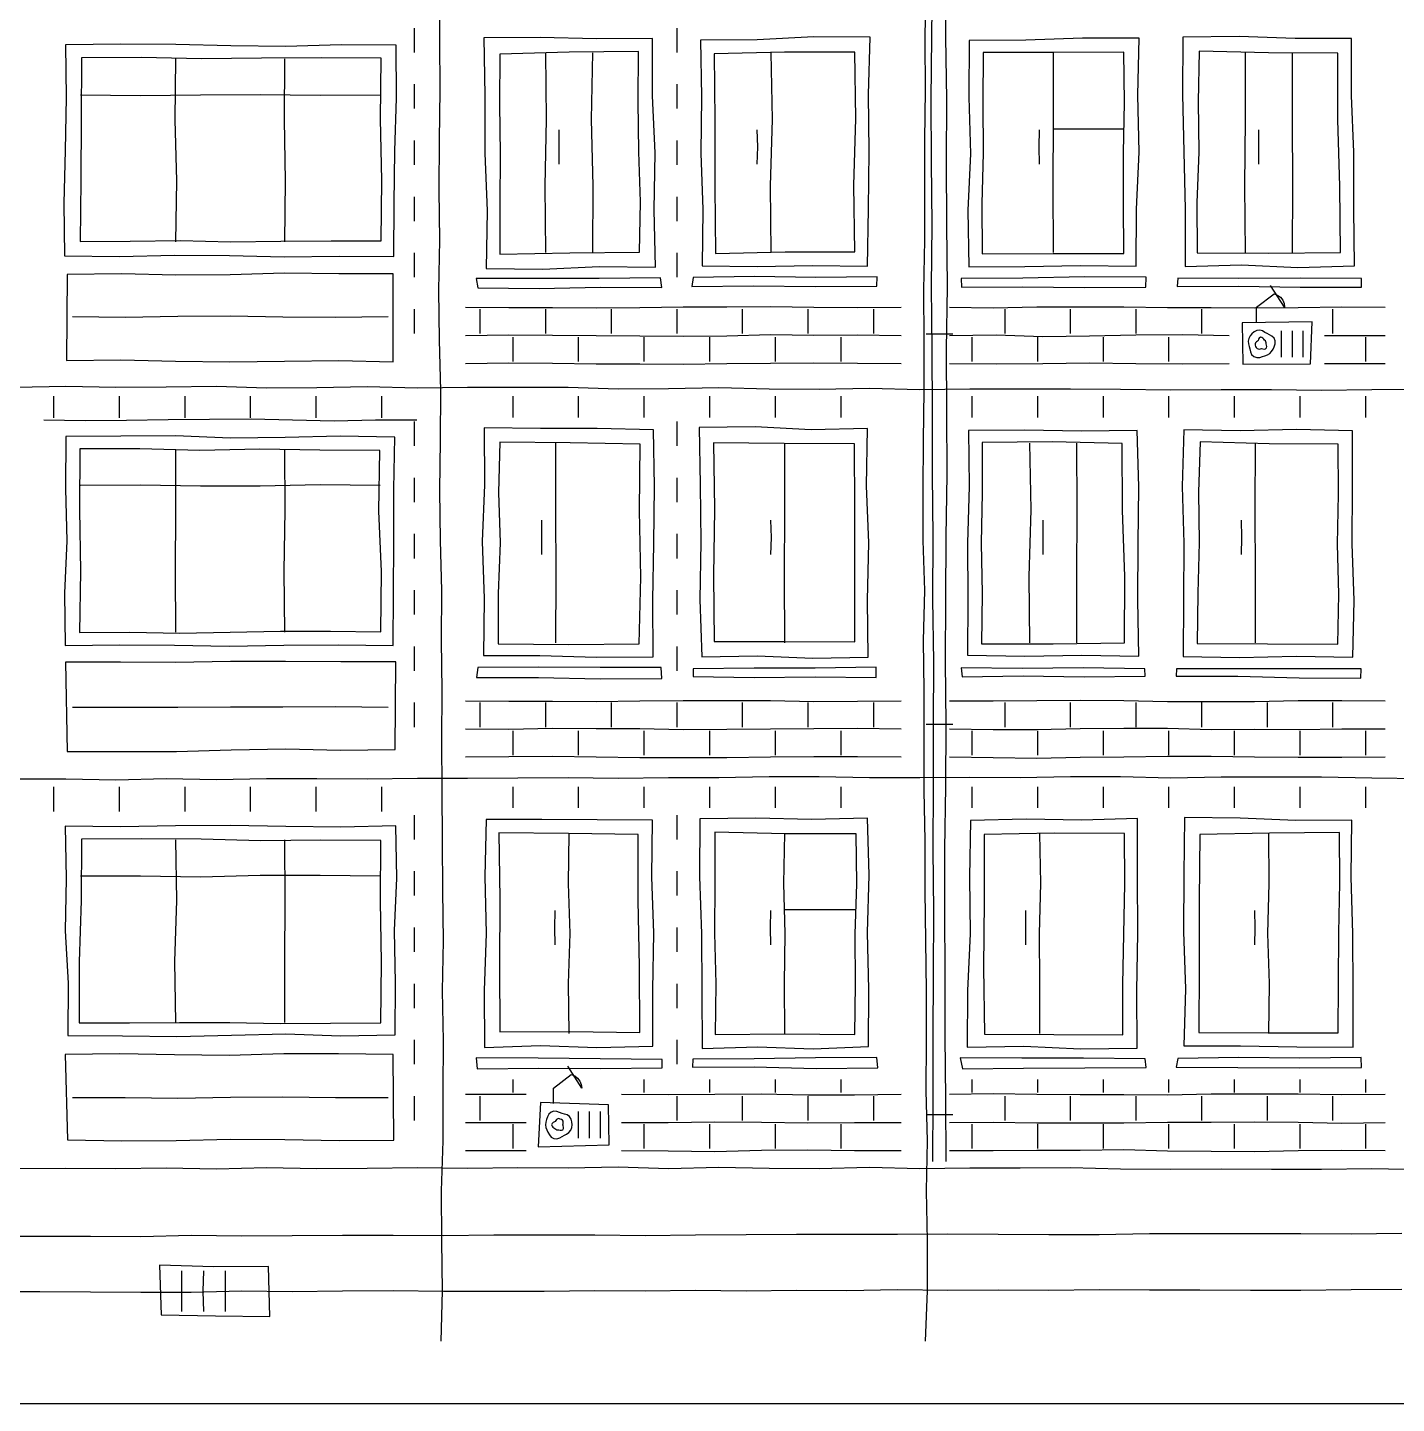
# Model space of a CAD drawing. Header units: millimetres. Extents: x 0 to 320, y 0 to 165.
# Drawn here: x 149.5 to 237.2, y 0 to 88.1 of the extents above; entities that cross this region are included whole.
import ezdxf

# ---------------------------------------------------------------- set-up
doc = ezdxf.new("R2010")
doc.units = ezdxf.units.MM
for name, color, linetype, true_color in [('01_KARKAS', 1, 'Continuous', 0xd62728), ('02_PROYOMY', 5, 'Continuous', 0x1f5fd6), ('03_BALKONY', 3, 'Continuous', 0x2ca02c), ('04_KLADKA', 32, 'Continuous', 0x8c5a2b), ('05_KONDICIONERY', 6, 'Continuous', 0xc512c5), ('06_VODOSTOK', 4, 'Continuous', 0x0f9aa0), ('07_TSEKOL', 30, 'Continuous', 0xe68a00)]:
    doc.layers.add(name, color=color, linetype=linetype, true_color=true_color)

msp = doc.modelspace()

# ---------------------------------------------------------------- linework, layer by layer
at = {"layer": '01_KARKAS'}
for points in [[(176, 4), (176.095, 7.204), (176.044, 10.408), (176.028, 13.612), (176.122, 16.816), (176.119, 20.02), (176.15, 23.224), (176.074, 26.429), (176.15, 29.633), (176.11, 32.837), (176.089, 36.041), (176.073, 39.245), (176.048, 42.449), (176.053, 45.653), (176.011, 48.857), (176.048, 52.061), (175.966, 55.265), (175.917, 58.469), (175.954, 61.673), (175.976, 64.878), (175.882, 68.082), (175.856, 71.286), (175.916, 74.49), (175.866, 77.694), (175.887, 80.898), (175.93, 84.102), (175.918, 87.306), (175.909, 90.51)], [(207, 4), (207.145, 7.204), (207.129, 10.408), (207.07, 13.612), (207.137, 16.816), (207.049, 20.02), (207.074, 23.224), (207.075, 26.429), (207.026, 29.633), (206.989, 32.837), (206.984, 36.041), (206.915, 39.245), (206.927, 42.449), (206.932, 45.653), (206.891, 48.857), (206.957, 52.061), (206.856, 55.265), (206.859, 58.469), (206.876, 61.673), (206.922, 64.878), (206.928, 68.082), (206.898, 71.286), (206.965, 74.49), (206.958, 77.694), (206.969, 80.898), (207, 84.102), (206.98, 87.306), (207.036, 90.51)], [(148.742, 65.088), (151.959, 65.153), (155.175, 65.09), (158.392, 65.112), (161.608, 65.146), (164.825, 65.047), (168.041, 65.067), (171.258, 65.122), (174.474, 65.049), (177.691, 65.086), (180.907, 65.078), (184.124, 65.092), (187.34, 64.983), (190.557, 65.003), (193.773, 65.051), (196.99, 64.98), (200.206, 64.953), (203.423, 65.009), (206.639, 64.936), (209.856, 64.978), (213.072, 64.984), (216.289, 64.972), (219.505, 64.957), (222.722, 64.902), (225.938, 64.928), (229.155, 64.924), (232.371, 64.883), (235.588, 64.935), (238.804, 64.945)], [(148.742, 39.995), (151.959, 40.009), (155.175, 39.937), (158.392, 40.018), (161.608, 39.955), (164.825, 40.03), (168.041, 40.016), (171.258, 39.998), (174.474, 40.044), (177.691, 40.034), (180.907, 40.061), (184.124, 40.085), (187.34, 40.036), (190.557, 40.081), (193.773, 40.081), (196.99, 40.141), (200.206, 40.148), (203.423, 40.076), (206.639, 40.088), (209.856, 40.099), (213.072, 40.083), (216.289, 40.153), (219.505, 40.141), (222.722, 40.061), (225.938, 40.131), (229.155, 40.127), (232.371, 40.124), (235.588, 40.067), (238.804, 40.015)], [(148.742, 15.044), (151.959, 15.066), (155.175, 15.048), (158.392, 15.082), (161.608, 15.034), (164.825, 15.115), (168.041, 15.053), (171.258, 15.072), (174.474, 15.103), (177.691, 15.078), (180.907, 15.11), (184.124, 15.083), (187.34, 15.145), (190.557, 15.048), (193.773, 15.135), (196.99, 15.06), (200.206, 15.053), (203.423, 15.137), (206.639, 15.053), (209.856, 15.092), (213.072, 15.099), (216.289, 15.108), (219.505, 15.034), (222.722, 15.015), (225.938, 15.019), (229.155, 15.003), (232.371, 15.005), (235.588, 15.041), (238.804, 14.992)], [(147.2, 0), (150.4, 0), (153.6, 0), (156.8, 0), (160, 0), (163.2, 0), (166.4, 0), (169.6, 0), (172.8, 0), (176, 0), (179.2, 0), (182.4, 0), (185.6, 0), (188.8, 0), (192, 0), (195.2, 0), (198.4, 0), (201.6, 0), (204.8, 0), (208, 0), (211.2, 0), (214.4, 0), (217.6, 0), (220.8, 0), (224, 0), (227.2, 0), (230.4, 0), (233.6, 0), (236.8, 0), (240, 0)]]:
    msp.add_lwpolyline(points, dxfattribs=at)
at = {"layer": '02_PROYOMY'}
for points in [[(189.538, 87.406), (185.934, 87.39), (182.331, 87.465), (178.728, 87.463)], [(178.728, 87.463), (178.805, 83.767), (178.791, 80.07), (178.935, 76.374), (178.889, 72.677)], [(189.717, 72.773), (189.637, 76.431), (189.697, 80.09), (189.525, 83.747), (189.538, 87.406)], [(203.473, 87.499), (199.85, 87.513), (196.232, 87.327), (192.61, 87.295)], [(192.61, 87.295), (192.672, 83.683), (192.62, 80.071), (192.745, 76.459), (192.704, 72.846)], [(203.295, 72.837), (203.37, 76.502), (203.409, 80.168), (203.365, 83.834), (203.473, 87.499)], [(209.811, 87.276), (209.785, 83.655), (209.889, 80.034), (209.729, 76.413), (209.794, 72.792)], [(220.687, 87.442), (217.061, 87.438), (213.437, 87.298), (209.811, 87.276)], [(220.498, 72.834), (220.51, 76.486), (220.686, 80.137), (220.613, 83.79), (220.687, 87.442)], [(223.487, 87.487), (223.474, 83.815), (223.553, 80.144), (223.633, 76.474), (223.636, 72.802)], [(234.281, 87.413), (230.683, 87.409), (227.085, 87.537), (223.487, 87.487)], [(234.47, 72.849), (234.444, 76.49), (234.437, 80.132), (234.278, 83.771), (234.281, 87.413)], [(179.75, 86.402), (179.729, 83.202), (179.787, 80.002), (179.75, 76.802), (179.76, 73.602)], [(188.632, 86.587), (184.19, 86.533), (179.75, 86.402)], [(182.7, 73.7), (182.651, 77.967), (182.747, 82.233), (182.7, 86.5)], [(185.7, 73.7), (185.741, 77.967), (185.632, 82.233), (185.7, 86.5)], [(188.7, 73.735), (188.757, 76.948), (188.648, 80.161), (188.614, 83.374), (188.632, 86.587)], [(202.486, 86.537), (197.979, 86.536), (193.474, 86.432)], [(193.474, 86.432), (193.512, 82.168), (193.519, 77.904), (193.569, 73.64)], [(197.136, 73.7), (197.079, 77.967), (197.206, 82.233), (197.136, 86.5)], [(202.487, 73.754), (202.418, 78.015), (202.552, 82.276), (202.486, 86.537)], [(210.696, 86.52), (210.678, 83.293), (210.694, 80.066), (210.624, 76.839), (210.632, 73.612)], [(219.709, 86.546), (215.203, 86.524), (210.696, 86.52)], [(215.2, 73.7), (215.176, 77.967), (215.215, 82.233), (215.2, 86.5)], [(219.718, 73.639), (219.696, 76.865), (219.682, 80.092), (219.761, 83.319), (219.709, 86.546)], [(224.534, 86.592), (224.476, 83.364), (224.502, 80.136), (224.386, 76.909), (224.403, 73.68)], [(233.406, 86.464), (228.969, 86.502), (224.534, 86.592)], [(227.5, 73.7), (227.454, 77.967), (227.507, 82.233), (227.5, 86.5)], [(230.5, 73.7), (230.53, 77.967), (230.501, 82.233), (230.5, 86.5)], [(233.576, 73.699), (233.539, 77.954), (233.414, 82.209), (233.406, 86.464)], [(183.55, 79.37), (183.562, 80.465), (183.55, 81.56)], [(196.236, 79.37), (196.274, 80.465), (196.236, 81.56)], [(214.3, 79.37), (214.292, 80.465), (214.3, 81.56)], [(215.2, 81.636), (219.7, 81.636)], [(228.35, 79.37), (228.355, 80.465), (228.35, 81.56)], [(179.76, 73.602), (184.23, 73.688), (188.7, 73.735)], [(193.569, 73.64), (198.028, 73.746), (202.487, 73.754)], [(210.632, 73.612), (215.175, 73.646), (219.718, 73.639)], [(224.403, 73.68), (228.989, 73.654), (233.576, 73.699)], [(178.889, 72.677), (182.499, 72.632), (186.107, 72.803), (189.717, 72.773)], [(192.704, 72.846), (196.234, 72.811), (199.765, 72.876), (203.295, 72.837)], [(209.794, 72.792), (213.362, 72.802), (216.93, 72.879), (220.498, 72.834)], [(223.636, 72.802), (227.246, 72.912), (230.859, 72.754), (234.47, 72.849)], [(190.051, 72.08), (186.115, 72.051), (182.179, 72.046), (178.243, 72.037)], [(178.243, 72.037), (178.351, 71.444)], [(178.351, 71.444), (182.277, 71.402), (186.203, 71.492), (190.129, 71.47)], [(190.129, 71.47), (190.051, 72.08)], [(192.133, 72.104), (192.053, 71.538)], [(192.053, 71.538), (196.002, 71.566), (199.95, 71.529), (203.899, 71.549)], [(203.91, 72.158), (199.984, 72.097), (196.058, 72.174), (192.133, 72.104)], [(203.899, 71.549), (203.91, 72.158)], [(221.137, 72.134), (217.189, 72.15), (213.243, 72.058), (209.295, 72.046)], [(209.295, 72.046), (209.314, 71.48)], [(209.314, 71.48), (213.247, 71.504), (217.179, 71.464), (221.112, 71.488)], [(221.112, 71.488), (221.137, 72.134)], [(223.158, 72.067), (223.133, 71.537)], [(223.133, 71.537), (227.064, 71.544), (230.995, 71.478), (234.926, 71.489)], [(234.93, 72.052), (231.006, 72.068), (227.082, 72.039), (223.158, 72.067)], [(234.926, 71.489), (234.93, 72.052)], [(178.749, 62.487), (178.776, 58.839), (178.628, 55.191), (178.756, 51.543), (178.701, 47.895)], [(189.604, 62.347), (185.986, 62.431), (182.367, 62.429), (178.749, 62.487)], [(189.566, 47.817), (189.541, 51.449), (189.606, 55.082), (189.661, 58.714), (189.604, 62.347)], [(203.286, 62.427), (199.696, 62.35), (196.108, 62.534), (192.518, 62.495)], [(192.518, 62.495), (192.577, 58.826), (192.618, 55.157), (192.57, 51.486), (192.685, 47.818)], [(203.339, 47.788), (203.301, 51.448), (203.379, 55.108), (203.227, 58.767), (203.286, 62.427)], [(209.773, 62.312), (209.804, 58.712), (209.707, 55.114), (209.719, 51.515), (209.707, 47.916)], [(220.567, 62.306), (216.969, 62.274), (213.371, 62.331), (209.773, 62.312)], [(220.667, 47.851), (220.613, 51.464), (220.63, 55.079), (220.663, 58.693), (220.567, 62.306)], [(223.554, 62.35), (223.451, 58.722), (223.549, 55.094), (223.532, 51.465), (223.505, 47.837)], [(234.356, 62.291), (230.755, 62.372), (227.154, 62.296), (223.554, 62.35)], [(234.366, 47.802), (234.45, 51.424), (234.333, 55.047), (234.343, 58.669), (234.356, 62.291)], [(179.755, 61.57), (179.676, 58.341), (179.767, 55.11), (179.654, 51.88), (179.642, 48.65)], [(188.744, 61.441), (184.25, 61.516), (179.755, 61.57)], [(183.336, 48.7), (183.358, 52.967), (183.337, 57.233), (183.336, 61.5)], [(188.687, 48.655), (188.773, 52.917), (188.698, 57.179), (188.744, 61.441)], [(193.446, 61.509), (193.492, 57.268), (193.432, 53.027), (193.476, 48.786)], [(202.454, 61.445), (197.95, 61.475), (193.446, 61.509)], [(198, 48.7), (197.978, 52.967), (198.002, 57.233), (198, 61.5)], [(202.487, 48.773), (202.483, 52.997), (202.491, 57.221), (202.454, 61.445)], [(210.644, 61.547), (210.643, 58.32), (210.578, 55.093), (210.647, 51.865), (210.603, 48.638)], [(219.609, 61.465), (215.127, 61.574), (210.644, 61.547)], [(213.7, 48.7), (213.649, 52.967), (213.768, 57.233), (213.7, 61.5)], [(216.7, 48.7), (216.705, 52.967), (216.721, 57.233), (216.7, 61.5)], [(219.751, 48.714), (219.768, 52.965), (219.62, 57.214), (219.609, 61.465)], [(224.599, 61.592), (224.492, 58.362), (224.53, 55.13), (224.444, 51.9), (224.409, 48.669)], [(233.428, 61.443), (229.012, 61.455), (224.599, 61.592)], [(228.136, 48.7), (228.147, 52.967), (228.117, 57.233), (228.136, 61.5)], [(233.418, 48.62), (233.48, 51.826), (233.387, 55.031), (233.455, 58.237), (233.428, 61.443)], [(182.436, 54.37), (182.443, 55.465), (182.436, 56.56)], [(197.1, 54.37), (197.139, 55.465), (197.1, 56.56)], [(214.55, 54.37), (214.546, 55.465), (214.55, 56.56)], [(227.236, 54.37), (227.269, 55.465), (227.236, 56.56)], [(179.642, 48.65), (184.165, 48.611), (188.687, 48.655)], [(193.476, 48.786), (197.981, 48.792), (202.487, 48.773)], [(210.603, 48.638), (215.177, 48.655), (219.751, 48.714)], [(224.409, 48.669), (228.914, 48.651), (233.418, 48.62)], [(178.701, 47.895), (182.323, 47.906), (185.944, 47.788), (189.566, 47.817)], [(192.685, 47.818), (196.236, 47.874), (199.787, 47.73), (203.339, 47.788)], [(209.707, 47.916), (213.36, 47.849), (217.014, 47.926), (220.667, 47.851)], [(223.505, 47.837), (227.125, 47.763), (230.746, 47.861), (234.366, 47.802)], [(178.348, 47.135), (178.269, 46.491)], [(190.085, 47.131), (186.173, 47.121), (182.26, 47.143), (178.348, 47.135)], [(190.125, 46.431), (190.085, 47.131)], [(192.13, 47.043), (192.129, 46.563)], [(203.857, 47.144), (199.948, 47.092), (196.039, 47.085), (192.13, 47.043)], [(203.855, 46.495), (203.857, 47.144)], [(221.045, 47.049), (217.127, 47.118), (213.209, 47.073), (209.292, 47.115)], [(209.292, 47.115), (209.348, 46.532)], [(221.073, 46.569), (221.045, 47.049)], [(223.084, 47.056), (223.057, 46.569)], [(234.897, 47.054), (230.96, 47.048), (227.022, 47.056), (223.084, 47.056)], [(234.875, 46.442), (234.897, 47.054)], [(178.269, 46.491), (182.221, 46.489), (186.173, 46.415), (190.125, 46.431)], [(192.129, 46.563), (196.037, 46.5), (199.946, 46.527), (203.855, 46.495)], [(209.348, 46.532), (213.256, 46.596), (217.165, 46.536), (221.073, 46.569)], [(223.057, 46.569), (226.997, 46.575), (230.935, 46.467), (234.875, 46.442)], [(178.887, 37.398), (178.796, 33.749), (178.883, 30.099), (178.759, 26.45), (178.774, 22.8)], [(189.535, 37.347), (185.986, 37.375), (182.436, 37.396), (178.887, 37.398)], [(189.553, 22.878), (189.554, 26.495), (189.605, 30.113), (189.489, 33.73), (189.535, 37.347)], [(192.563, 37.434), (192.546, 33.757), (192.662, 30.081), (192.695, 26.404), (192.702, 22.727)], [(203.289, 37.477), (199.714, 37.389), (196.139, 37.481), (192.563, 37.434)], [(203.361, 22.862), (203.391, 26.516), (203.3, 30.169), (203.397, 33.824), (203.289, 37.477)], [(209.897, 37.327), (209.823, 33.699), (209.871, 30.069), (209.696, 26.442), (209.682, 22.813)], [(220.586, 37.465), (217.024, 37.351), (213.459, 37.423), (209.897, 37.327)], [(220.565, 22.758), (220.539, 26.435), (220.601, 30.112), (220.594, 33.788), (220.586, 37.465)], [(223.584, 37.516), (223.544, 33.862), (223.526, 30.207), (223.655, 26.552), (223.552, 22.898)], [(234.307, 37.357), (230.731, 37.333), (227.159, 37.492), (223.584, 37.516)], [(234.401, 22.813), (234.384, 26.449), (234.378, 30.085), (234.268, 33.721), (234.307, 37.357)], [(188.612, 36.427), (184.151, 36.493), (179.689, 36.541)], [(179.689, 36.541), (179.746, 32.294), (179.73, 28.046), (179.748, 23.798)], [(184.2, 23.7), (184.142, 26.9), (184.267, 30.1), (184.149, 33.3), (184.2, 36.5)], [(188.714, 23.747), (188.691, 27.974), (188.602, 32.2), (188.612, 36.427)], [(193.525, 36.593), (193.53, 33.353), (193.491, 30.112), (193.592, 26.872), (193.536, 23.632)], [(202.575, 36.48), (198.049, 36.481), (193.525, 36.593)], [(198, 23.7), (197.983, 26.9), (198.025, 30.1), (197.943, 33.3), (198, 36.5)], [(202.478, 23.639), (202.529, 26.849), (202.507, 30.06), (202.611, 33.269), (202.575, 36.48)], [(210.756, 36.426), (210.775, 32.169), (210.727, 27.912), (210.798, 23.656)], [(219.747, 36.496), (215.251, 36.524), (210.756, 36.426)], [(214.336, 23.7), (214.321, 26.9), (214.306, 30.1), (214.401, 33.3), (214.336, 36.5)], [(219.655, 23.614), (219.644, 26.835), (219.71, 30.055), (219.768, 33.275), (219.747, 36.496)], [(224.57, 36.432), (224.539, 32.205), (224.541, 27.977), (224.5, 23.75)], [(233.507, 36.554), (229.038, 36.521), (224.57, 36.432)], [(229, 23.7), (229.04, 26.9), (228.93, 30.1), (229.004, 33.3), (229, 36.5)], [(233.428, 23.726), (233.449, 26.933), (233.478, 30.14), (233.541, 33.347), (233.507, 36.554)], [(183.3, 29.37), (183.269, 30.465), (183.3, 31.56)], [(197.1, 29.37), (197.095, 30.465), (197.1, 31.56)], [(198, 31.636), (202.5, 31.636)], [(213.436, 29.37), (213.435, 30.465), (213.436, 31.56)], [(228.1, 29.37), (228.11, 30.465), (228.1, 31.56)], [(179.748, 23.798), (184.232, 23.819), (188.714, 23.747)], [(178.774, 22.8), (182.366, 22.926), (185.96, 22.786), (189.553, 22.878)], [(193.536, 23.632), (198.007, 23.68), (202.478, 23.639)], [(210.798, 23.656), (215.226, 23.625), (219.655, 23.614)], [(224.5, 23.75), (228.964, 23.743), (233.428, 23.726)], [(190.15, 22.032), (186.18, 22.071), (182.211, 22.115), (178.242, 22.137)], [(178.242, 22.137), (178.3, 21.437)], [(190.155, 21.496), (190.15, 22.032)], [(192.117, 22.051), (192.088, 21.527)], [(203.894, 22.148), (199.968, 22.124), (196.043, 22.075), (192.117, 22.051)], [(192.702, 22.727), (196.254, 22.832), (199.809, 22.717), (203.361, 22.862)], [(203.968, 21.484), (203.894, 22.148)], [(221.069, 22.078), (217.124, 22.11), (213.178, 22.104), (209.232, 22.145)], [(209.232, 22.145), (209.369, 21.434)], [(209.682, 22.813), (213.31, 22.883), (216.937, 22.705), (220.565, 22.758)], [(221.133, 21.522), (221.069, 22.078)], [(223.165, 22.096), (223.06, 21.536)], [(234.898, 22.154), (230.987, 22.108), (227.076, 22.152), (223.165, 22.096)], [(223.552, 22.898), (227.169, 22.899), (230.785, 22.842), (234.401, 22.813)], [(234.925, 21.509), (234.898, 22.154)], [(178.3, 21.437), (182.252, 21.474), (186.204, 21.456), (190.155, 21.496)], [(192.088, 21.527), (196.048, 21.559), (200.008, 21.458), (203.968, 21.484)], [(209.369, 21.434), (213.29, 21.475), (217.212, 21.489), (221.133, 21.522)], [(223.06, 21.536), (227.015, 21.521), (230.97, 21.492), (234.925, 21.509)]]:
    msp.add_lwpolyline(points, dxfattribs=at)
at = {"layer": '03_BALKONY'}
for points in [[(151.954, 87.003), (151.993, 83.624), (151.916, 80.246), (151.846, 76.867), (151.892, 73.488)], [(173.117, 86.982), (169.59, 87.004), (166.063, 86.909), (162.536, 86.94), (159.009, 87.022), (155.482, 87.053), (151.954, 87.003)], [(172.979, 73.451), (172.996, 76.834), (173.027, 80.217), (173.146, 83.599), (173.117, 86.982)], [(152.975, 86.167), (152.946, 82.25), (152.926, 78.334), (152.879, 74.417)], [(172.16, 86.141), (168.323, 86.182), (164.486, 86.15), (160.649, 86.105), (156.812, 86.202), (152.975, 86.167)], [(159, 74.4), (159.078, 78.3), (158.976, 82.2), (159, 86.1)], [(166, 74.4), (166.027, 78.3), (165.968, 82.2), (166, 86.1)], [(172.161, 74.45), (172.205, 78.347), (172.112, 82.244), (172.16, 86.141)], [(152.9, 83.8), (156.74, 83.767), (160.58, 83.813), (164.42, 83.825), (168.26, 83.776), (172.1, 83.8)], [(152.879, 74.417), (156.092, 74.436), (159.306, 74.48), (162.52, 74.383), (165.734, 74.426), (168.947, 74.455), (172.161, 74.45)], [(151.892, 73.488), (155.407, 73.453), (158.921, 73.539), (162.436, 73.507), (165.95, 73.42), (169.465, 73.465), (172.979, 73.451)], [(152.042, 72.307), (152.009, 66.801)], [(172.932, 72.344), (169.45, 72.345), (165.968, 72.39), (162.487, 72.284), (159.005, 72.248), (155.523, 72.342), (152.042, 72.307)], [(172.933, 66.712), (172.932, 72.344)], [(152.4, 69.6), (155.767, 69.566), (159.133, 69.64), (162.5, 69.643), (165.867, 69.587), (169.233, 69.563), (172.6, 69.6)], [(152.009, 66.801), (155.496, 66.832), (158.984, 66.758), (162.471, 66.698), (165.958, 66.754), (169.446, 66.794), (172.933, 66.712)], [(151.971, 61.916), (151.936, 58.574), (152.026, 55.232), (151.881, 51.891), (151.916, 48.549)], [(173.037, 61.881), (169.526, 61.945), (166.015, 61.853), (162.504, 61.817), (158.993, 61.969), (155.482, 61.94), (151.971, 61.916)], [(172.915, 48.536), (172.954, 51.872), (172.969, 55.208), (172.967, 58.545), (173.037, 61.881)], [(152.868, 61.137), (152.836, 57.218), (152.917, 53.298), (152.847, 49.379)], [(172.065, 61.021), (168.226, 61.056), (164.386, 61.104), (160.546, 61.028), (156.708, 61.141), (152.868, 61.137)], [(159, 49.4), (158.98, 53.3), (159.003, 57.2), (159, 61.1)], [(166, 49.4), (165.954, 53.3), (166.019, 57.2), (166, 61.1)], [(172.132, 49.409), (172.169, 53.28), (172.016, 57.15), (172.065, 61.021)], [(152.9, 58.8), (156.74, 58.825), (160.58, 58.757), (164.42, 58.758), (168.26, 58.859), (172.1, 58.8)], [(152.847, 49.379), (156.061, 49.396), (159.276, 49.333), (162.49, 49.383), (165.704, 49.447), (168.918, 49.447), (172.132, 49.409)], [(151.916, 48.549), (155.416, 48.585), (158.916, 48.569), (162.415, 48.498), (165.915, 48.569), (169.415, 48.585), (172.915, 48.536)], [(173.091, 47.488), (169.565, 47.493), (166.04, 47.514), (162.514, 47.521), (158.989, 47.445), (155.463, 47.463), (151.938, 47.483)], [(151.938, 47.483), (152.046, 41.752)], [(173.061, 41.886), (173.091, 47.488)], [(152.4, 44.6), (155.767, 44.594), (159.133, 44.582), (162.5, 44.604), (165.867, 44.621), (169.233, 44.639), (172.6, 44.6)], [(152.046, 41.752), (155.549, 41.753), (159.051, 41.76), (162.553, 41.852), (166.056, 41.913), (169.559, 41.831), (173.061, 41.886)], [(173.101, 36.983), (169.573, 36.916), (166.046, 36.954), (162.518, 37.017), (158.99, 36.986), (155.463, 36.917), (151.935, 36.963)], [(151.935, 36.963), (151.993, 33.616), (151.929, 30.268), (152.124, 26.923), (152.094, 23.575)], [(152.963, 36.131), (152.945, 32.21), (152.811, 28.29), (152.813, 24.368)], [(172.131, 36.056), (168.297, 36.084), (164.463, 36.034), (160.63, 36.127), (156.797, 36.151), (152.963, 36.131)], [(173.044, 23.597), (173.075, 26.943), (173.006, 30.29), (173.171, 33.636), (173.101, 36.983)], [(159, 24.4), (158.955, 28.3), (159.075, 32.2), (159, 36.1)], [(166, 24.4), (165.986, 28.3), (166.004, 32.2), (166, 36.1)], [(172.137, 24.375), (172.177, 28.269), (172.119, 32.163), (172.131, 36.056)], [(152.9, 33.8), (156.74, 33.783), (160.58, 33.732), (164.42, 33.837), (168.26, 33.832), (172.1, 33.8)], [(152.813, 24.368), (156.034, 24.378), (159.254, 24.401), (162.475, 24.4), (165.696, 24.325), (168.916, 24.356), (172.137, 24.375)], [(152.094, 23.575), (155.586, 23.546), (159.077, 23.496), (162.569, 23.59), (166.061, 23.663), (169.553, 23.551), (173.044, 23.597)], [(172.93, 22.346), (169.428, 22.401), (165.925, 22.392), (162.423, 22.276), (158.921, 22.327), (155.419, 22.399), (151.916, 22.347)], [(151.916, 22.347), (152.075, 16.885)], [(172.963, 16.87), (172.93, 22.346)], [(152.4, 19.6), (155.767, 19.592), (159.133, 19.558), (162.5, 19.607), (165.867, 19.634), (169.233, 19.595), (172.6, 19.6)], [(152.075, 16.885), (155.557, 16.827), (159.038, 16.833), (162.519, 16.918), (166, 16.907), (169.481, 16.85), (172.963, 16.87)]]:
    msp.add_lwpolyline(points, dxfattribs=at)
at = {"layer": '04_KLADKA'}
for points in [[(174.3, 86.52), (174.3, 88.08)], [(191.1, 86.52), (191.1, 88.08)], [(174.3, 82.92), (174.3, 84.48)], [(191.1, 82.92), (191.1, 84.48)], [(174.3, 79.32), (174.3, 80.88)], [(191.1, 79.32), (191.1, 80.88)], [(174.3, 75.72), (174.3, 77.28)], [(191.1, 75.72), (191.1, 77.28)], [(174.3, 72.12), (174.3, 73.68)], [(191.1, 72.12), (191.1, 73.68)], [(174.3, 68.52), (174.3, 70.08)], [(177.55, 70.2), (180.34, 70.183), (183.13, 70.174), (185.92, 70.165), (188.71, 70.192), (191.5, 70.222), (194.29, 70.222), (197.08, 70.24), (199.87, 70.197), (202.66, 70.178), (205.45, 70.2)], [(178.5, 68.52), (178.5, 70.08)], [(182.7, 68.52), (182.7, 70.08)], [(186.9, 68.52), (186.9, 70.08)], [(191.1, 68.52), (191.1, 70.08)], [(195.3, 68.52), (195.3, 70.08)], [(199.5, 68.52), (199.5, 70.08)], [(203.7, 68.52), (203.7, 70.08)], [(208.55, 70.2), (211.34, 70.168), (214.13, 70.22), (216.92, 70.227), (219.71, 70.221), (222.5, 70.177), (225.29, 70.178), (228.08, 70.158), (230.87, 70.183), (233.66, 70.227), (236.45, 70.2)], [(212.1, 68.52), (212.1, 70.08)], [(216.3, 68.52), (216.3, 70.08)], [(220.5, 68.52), (220.5, 70.08)], [(224.7, 68.52), (224.7, 70.08)], [(233.1, 68.52), (233.1, 70.08)], [(177.55, 68.4), (180.34, 68.441), (183.13, 68.406), (185.92, 68.398), (188.71, 68.38), (191.5, 68.341), (194.29, 68.378), (197.08, 68.457), (199.87, 68.419), (202.66, 68.429), (205.45, 68.4)], [(180.6, 66.72), (180.6, 68.28)], [(184.8, 66.72), (184.8, 68.28)], [(189, 66.72), (189, 68.28)], [(193.2, 66.72), (193.2, 68.28)], [(197.4, 66.72), (197.4, 68.28)], [(201.6, 66.72), (201.6, 68.28)], [(208.55, 68.4), (211.533, 68.427), (214.517, 68.338), (217.5, 68.364), (220.483, 68.432), (223.467, 68.445), (226.45, 68.4)], [(210, 66.72), (210, 68.28)], [(214.2, 66.72), (214.2, 68.28)], [(218.4, 66.72), (218.4, 68.28)], [(222.6, 66.72), (222.6, 68.28)], [(232.55, 68.4), (236.45, 68.4)], [(235.2, 66.72), (235.2, 68.28)], [(177.55, 66.6), (180.34, 66.642), (183.13, 66.624), (185.92, 66.569), (188.71, 66.569), (191.5, 66.558), (194.29, 66.595), (197.08, 66.618), (199.87, 66.647), (202.66, 66.611), (205.45, 66.6)], [(208.55, 66.6), (211.533, 66.574), (214.517, 66.602), (217.5, 66.637), (220.483, 66.59), (223.467, 66.574), (226.45, 66.6)], [(232.55, 66.6), (236.45, 66.6)], [(151.2, 63.12), (151.2, 64.5)], [(155.4, 63.12), (155.4, 64.5)], [(159.6, 63.12), (159.6, 64.5)], [(163.8, 63.12), (163.8, 64.5)], [(168, 63.12), (168, 64.5)], [(172.2, 63.12), (172.2, 64.5)], [(180.6, 63.15), (180.6, 64.5)], [(184.8, 63.15), (184.8, 64.5)], [(189, 63.15), (189, 64.5)], [(193.2, 63.15), (193.2, 64.5)], [(197.4, 63.15), (197.4, 64.5)], [(201.6, 63.15), (201.6, 64.5)], [(210, 63.15), (210, 64.5)], [(214.2, 63.15), (214.2, 64.5)], [(218.4, 63.15), (218.4, 64.5)], [(222.6, 63.15), (222.6, 64.5)], [(226.8, 63.15), (226.8, 64.5)], [(231, 63.15), (231, 64.5)], [(235.2, 63.15), (235.2, 64.5)], [(150.55, 63), (153.206, 62.942), (155.861, 62.972), (158.517, 63.014), (161.172, 63.025), (163.828, 63.045), (166.483, 62.989), (169.139, 62.936), (171.794, 62.995), (174.45, 63)], [(174.3, 61.32), (174.3, 62.88)], [(191.1, 61.32), (191.1, 62.88)], [(174.3, 57.72), (174.3, 59.28)], [(191.1, 57.72), (191.1, 59.28)], [(174.3, 54.12), (174.3, 55.68)], [(191.1, 54.12), (191.1, 55.68)], [(174.3, 50.52), (174.3, 52.08)], [(191.1, 50.52), (191.1, 52.08)], [(174.3, 46.92), (174.3, 48.48)], [(191.1, 46.92), (191.1, 48.48)], [(177.55, 45), (180.34, 44.985), (183.13, 44.969), (185.92, 44.954), (188.71, 44.987), (191.5, 45.025), (194.29, 45.028), (197.08, 45.025), (199.87, 44.959), (202.66, 44.976), (205.45, 45)], [(208.55, 45), (211.34, 44.993), (214.13, 45.008), (216.92, 45.035), (219.71, 45.018), (222.5, 44.962), (225.29, 44.943), (228.08, 44.953), (230.87, 45.008), (233.66, 45.013), (236.45, 45)], [(174.3, 43.32), (174.3, 44.88)], [(178.5, 43.32), (178.5, 44.88)], [(182.7, 43.32), (182.7, 44.88)], [(186.9, 43.32), (186.9, 44.88)], [(191.1, 43.32), (191.1, 44.88)], [(195.3, 43.32), (195.3, 44.88)], [(199.5, 43.32), (199.5, 44.88)], [(203.7, 43.32), (203.7, 44.88)], [(212.1, 43.32), (212.1, 44.88)], [(216.3, 43.32), (216.3, 44.88)], [(220.5, 43.32), (220.5, 44.88)], [(224.7, 43.32), (224.7, 44.88)], [(228.9, 43.32), (228.9, 44.88)], [(233.1, 43.32), (233.1, 44.88)], [(177.55, 43.2), (180.34, 43.187), (183.13, 43.237), (185.92, 43.233), (188.71, 43.23), (191.5, 43.165), (194.29, 43.176), (197.08, 43.194), (199.87, 43.229), (202.66, 43.247), (205.45, 43.2)], [(208.55, 43.2), (211.34, 43.15), (214.13, 43.158), (216.92, 43.225), (219.71, 43.249), (222.5, 43.244), (225.29, 43.171), (228.08, 43.178), (230.87, 43.171), (233.66, 43.205), (236.45, 43.2)], [(180.6, 41.52), (180.6, 43.08)], [(184.8, 41.52), (184.8, 43.08)], [(189, 41.52), (189, 43.08)], [(193.2, 41.52), (193.2, 43.08)], [(197.4, 41.52), (197.4, 43.08)], [(201.6, 41.52), (201.6, 43.08)], [(210, 41.52), (210, 43.08)], [(214.2, 41.52), (214.2, 43.08)], [(218.4, 41.52), (218.4, 43.08)], [(222.6, 41.52), (222.6, 43.08)], [(226.8, 41.52), (226.8, 43.08)], [(231, 41.52), (231, 43.08)], [(235.2, 41.52), (235.2, 43.08)], [(177.55, 41.4), (180.34, 41.434), (183.13, 41.443), (185.92, 41.405), (188.71, 41.369), (191.5, 41.365), (194.29, 41.371), (197.08, 41.403), (199.87, 41.442), (202.66, 41.436), (205.45, 41.4)], [(208.55, 41.4), (211.34, 41.358), (214.13, 41.331), (216.92, 41.381), (219.71, 41.404), (222.5, 41.444), (225.29, 41.463), (228.08, 41.407), (230.87, 41.385), (233.66, 41.38), (236.45, 41.4)], [(151.2, 37.92), (151.2, 39.48)], [(155.4, 37.92), (155.4, 39.48)], [(159.6, 37.92), (159.6, 39.48)], [(163.8, 37.92), (163.8, 39.48)], [(168, 37.92), (168, 39.48)], [(172.2, 37.92), (172.2, 39.48)], [(180.6, 38.15), (180.6, 39.48)], [(184.8, 38.15), (184.8, 39.48)], [(189, 38.15), (189, 39.48)], [(193.2, 38.15), (193.2, 39.48)], [(197.4, 38.15), (197.4, 39.48)], [(201.6, 38.15), (201.6, 39.48)], [(210, 38.15), (210, 39.48)], [(214.2, 38.15), (214.2, 39.48)], [(218.4, 38.15), (218.4, 39.48)], [(222.6, 38.15), (222.6, 39.48)], [(226.8, 38.15), (226.8, 39.48)], [(231, 38.15), (231, 39.48)], [(235.2, 38.15), (235.2, 39.48)], [(174.3, 36.12), (174.3, 37.68)], [(191.1, 36.12), (191.1, 37.68)], [(174.3, 32.52), (174.3, 34.08)], [(191.1, 32.52), (191.1, 34.08)], [(174.3, 28.92), (174.3, 30.48)], [(191.1, 28.92), (191.1, 30.48)], [(174.3, 25.32), (174.3, 26.88)], [(191.1, 25.32), (191.1, 26.88)], [(174.3, 21.72), (174.3, 23.28)], [(191.1, 21.72), (191.1, 23.28)], [(180.6, 19.92), (180.6, 20.75)], [(189, 19.92), (189, 20.75)], [(193.2, 19.92), (193.2, 20.75)], [(197.4, 19.92), (197.4, 20.75)], [(201.6, 19.92), (201.6, 20.75)], [(210, 19.92), (210, 20.75)], [(214.2, 19.92), (214.2, 20.75)], [(218.4, 19.92), (218.4, 20.75)], [(222.6, 19.92), (222.6, 20.75)], [(226.8, 19.92), (226.8, 20.75)], [(231, 19.92), (231, 20.75)], [(235.2, 19.92), (235.2, 20.75)], [(174.3, 18.12), (174.3, 19.68)], [(177.55, 19.8), (181.45, 19.8)], [(178.5, 18.12), (178.5, 19.68)], [(187.55, 19.8), (190.533, 19.778), (193.517, 19.813), (196.5, 19.833), (199.483, 19.768), (202.467, 19.76), (205.45, 19.8)], [(191.1, 18.12), (191.1, 19.68)], [(195.3, 18.12), (195.3, 19.68)], [(199.5, 18.12), (199.5, 19.68)], [(203.7, 18.12), (203.7, 19.68)], [(208.55, 19.8), (211.34, 19.853), (214.13, 19.799), (216.92, 19.795), (219.71, 19.779), (222.5, 19.767), (225.29, 19.832), (228.08, 19.825), (230.87, 19.82), (233.66, 19.789), (236.45, 19.8)], [(212.1, 18.12), (212.1, 19.68)], [(216.3, 18.12), (216.3, 19.68)], [(220.5, 18.12), (220.5, 19.68)], [(224.7, 18.12), (224.7, 19.68)], [(228.9, 18.12), (228.9, 19.68)], [(233.1, 18.12), (233.1, 19.68)], [(177.55, 18), (181.45, 18)], [(180.6, 16.32), (180.6, 17.88)], [(187.55, 18), (190.533, 17.985), (193.517, 18.03), (196.5, 18.025), (199.483, 17.98), (202.467, 17.989), (205.45, 18)], [(189, 16.32), (189, 17.88)], [(193.2, 16.32), (193.2, 17.88)], [(197.4, 16.32), (197.4, 17.88)], [(201.6, 16.32), (201.6, 17.88)], [(208.55, 18), (211.34, 18.01), (214.13, 17.968), (216.92, 17.972), (219.71, 17.966), (222.5, 18.016), (225.29, 18.02), (228.08, 18.026), (230.87, 18.024), (233.66, 17.952), (236.45, 18)], [(210, 16.32), (210, 17.88)], [(214.2, 16.32), (214.2, 17.88)], [(218.4, 16.32), (218.4, 17.88)], [(222.6, 16.32), (222.6, 17.88)], [(226.8, 16.32), (226.8, 17.88)], [(231, 16.32), (231, 17.88)], [(235.2, 16.32), (235.2, 17.88)], [(177.55, 16.2), (181.45, 16.2)], [(187.55, 16.2), (190.533, 16.174), (193.517, 16.147), (196.5, 16.227), (199.483, 16.252), (202.467, 16.199), (205.45, 16.2)], [(208.55, 16.2), (211.34, 16.193), (214.13, 16.219), (216.92, 16.221), (219.71, 16.255), (222.5, 16.179), (225.29, 16.161), (228.08, 16.145), (230.87, 16.196), (233.66, 16.227), (236.45, 16.2)]]:
    msp.add_lwpolyline(points, dxfattribs=at)
at = {"layer": '05_KONDICIONERY'}
for points in [[(230, 70.2), (229.1, 71.6)], [(228.2, 70.2), (229.333, 71.069)], [(229.333, 71.069), (229.55, 70.979)], [(229.55, 70.979), (229.736, 70.836)], [(229.736, 70.836), (229.879, 70.65)], [(229.879, 70.65), (229.969, 70.433)], [(228.2, 69.2), (228.2, 70.2)], [(229.969, 70.433), (230, 70.2)], [(231.771, 69.258), (227.285, 69.206)], [(227.285, 69.206), (227.328, 66.563)], [(231.66, 66.57), (231.771, 69.258)], [(229.8, 67), (229.8, 68.7)], [(230.5, 67), (230.5, 68.7)], [(231.2, 67), (231.2, 68.7)], [(227.328, 66.563), (231.66, 66.57)], [(185, 20.2), (184.1, 21.6)], [(183.2, 20.2), (184.333, 21.069)], [(184.333, 21.069), (184.55, 20.979)], [(184.55, 20.979), (184.736, 20.836)], [(184.736, 20.836), (184.879, 20.65)], [(184.879, 20.65), (184.969, 20.433)], [(184.969, 20.433), (185, 20.2)], [(183.2, 19.2), (183.2, 20.2)], [(182.361, 19.266), (182.216, 16.425)], [(186.71, 19.124), (182.361, 19.266)], [(184.8, 17), (184.8, 18.7)], [(185.5, 17), (185.5, 18.7)], [(186.2, 17), (186.2, 18.7)], [(186.758, 16.559), (186.71, 19.124)], [(182.216, 16.425), (186.758, 16.559)]]:
    msp.add_lwpolyline(points, dxfattribs=at)
for points in [[(229.396, 67.85), (229.402, 68.042), (229.331, 68.22), (229.193, 68.353), (229.03, 68.439), (228.881, 68.509), (228.742, 68.594), (228.588, 68.683), (228.407, 68.731), (228.221, 68.708), (228.054, 68.622), (227.914, 68.5), (227.798, 68.36), (227.713, 68.2), (227.678, 68.025), (227.696, 67.85), (227.739, 67.688), (227.778, 67.529), (227.817, 67.354), (227.893, 67.176), (228.031, 67.037), (228.217, 66.978), (228.41, 66.992), (228.585, 67.04), (228.746, 67.091), (228.904, 67.15), (229.052, 67.237), (229.173, 67.361), (229.266, 67.509), (229.341, 67.671), (229.396, 67.85)], [(228.831, 67.85), (228.821, 67.918), (228.805, 67.986), (228.771, 68.047), (228.724, 68.098), (228.673, 68.151), (228.617, 68.211), (228.543, 68.264), (228.455, 68.275), (228.377, 68.228), (228.329, 68.147), (228.3, 68.072), (228.263, 68.022), (228.205, 67.982), (228.144, 67.926), (228.111, 67.85), (228.117, 67.769), (228.148, 67.693), (228.188, 67.624), (228.242, 67.563), (228.313, 67.527), (228.395, 67.526), (228.468, 67.548), (228.531, 67.559), (228.6, 67.543), (228.689, 67.523), (228.782, 67.537), (228.846, 67.599), (228.862, 67.689), (228.848, 67.776), (228.831, 67.85)], [(184.377, 17.85), (184.367, 18.034), (184.318, 18.214), (184.214, 18.369), (184.062, 18.475), (183.894, 18.532), (183.736, 18.576), (183.582, 18.635), (183.411, 18.697), (183.219, 18.716), (183.036, 18.653), (182.897, 18.52), (182.804, 18.356), (182.74, 18.188), (182.693, 18.021), (182.677, 17.85), (182.704, 17.681), (182.765, 17.523), (182.839, 17.37), (182.925, 17.211), (183.044, 17.06), (183.211, 16.959), (183.405, 16.944), (183.589, 17.007), (183.744, 17.099), (183.886, 17.181), (184.034, 17.257), (184.18, 17.356), (184.293, 17.497), (184.356, 17.668), (184.377, 17.85)], [(183.792, 17.85), (183.802, 17.914), (183.817, 17.991), (183.805, 18.072), (183.759, 18.138), (183.693, 18.184), (183.619, 18.217), (183.541, 18.239), (183.46, 18.233), (183.389, 18.19), (183.342, 18.124), (183.305, 18.066), (183.254, 18.029), (183.178, 17.993), (183.104, 17.934), (183.072, 17.85), (183.098, 17.764), (183.159, 17.698), (183.223, 17.649), (183.277, 17.603), (183.333, 17.56), (183.397, 17.532), (183.466, 17.523), (183.535, 17.517), (183.612, 17.506), (183.702, 17.501), (183.787, 17.531), (183.837, 17.605), (183.836, 17.7), (183.808, 17.785), (183.792, 17.85)]]:
    msp.add_lwpolyline(points, close=True, dxfattribs=at)
at = {"layer": '06_VODOSTOK'}
for points in [[(207.475, 15.5), (207.501, 19.5), (207.501, 23.5), (207.514, 27.5), (207.543, 31.5), (207.506, 35.5), (207.512, 39.5), (207.526, 43.5), (207.55, 47.5), (207.483, 51.5), (207.498, 55.5), (207.457, 59.5), (207.459, 63.5), (207.443, 67.5), (207.394, 71.5), (207.428, 75.5), (207.396, 79.5), (207.383, 83.5), (207.412, 87.5), (207.451, 91.5)], [(208.325, 15.5), (208.305, 19.5), (208.279, 23.5), (208.27, 27.5), (208.24, 31.5), (208.246, 35.5), (208.309, 39.5), (208.34, 43.5), (208.291, 47.5), (208.31, 51.5), (208.327, 55.5), (208.397, 59.5), (208.369, 63.5), (208.36, 67.5), (208.419, 71.5), (208.381, 75.5), (208.361, 79.5), (208.367, 83.5), (208.314, 87.5), (208.342, 91.5)], [(207.05, 68.5), (208.75, 68.5)], [(207.05, 43.5), (208.75, 43.5)], [(207.05, 18.5), (208.75, 18.5)]]:
    msp.add_lwpolyline(points, dxfattribs=at)
at = {"layer": '07_TSEKOL'}
for points in [[(147.083, 10.721), (150.312, 10.711), (153.542, 10.72), (156.771, 10.703), (160, 10.772), (163.229, 10.742), (166.458, 10.758), (169.688, 10.776), (172.917, 10.768), (176.146, 10.758), (179.375, 10.794), (182.604, 10.798), (185.833, 10.803), (189.062, 10.766), (192.292, 10.808), (195.521, 10.831), (198.75, 10.853), (201.979, 10.832), (205.208, 10.853), (208.438, 10.865), (211.667, 10.846), (214.896, 10.817), (218.125, 10.819), (221.354, 10.888), (224.583, 10.892), (227.812, 10.895), (231.042, 10.895), (234.271, 10.86), (237.5, 10.904)], [(164.939, 8.764), (161.454, 8.753), (157.971, 8.868)], [(157.971, 8.868), (158.074, 5.67)], [(159.4, 5.9), (159.403, 7.2), (159.4, 8.5)], [(160.8, 5.9), (160.755, 7.2), (160.8, 8.5)], [(162.2, 5.9), (162.2, 7.2), (162.2, 8.5)], [(165.025, 5.563), (164.939, 8.764)], [(147.083, 7.164), (150.312, 7.181), (153.542, 7.141), (156.771, 7.129), (160, 7.138), (163.229, 7.204), (166.458, 7.165), (169.688, 7.217), (172.917, 7.236), (176.146, 7.189), (179.375, 7.2), (182.604, 7.186), (185.833, 7.229), (189.062, 7.207), (192.292, 7.266), (195.521, 7.208), (198.75, 7.264), (201.979, 7.235), (205.208, 7.3), (208.438, 7.25), (211.667, 7.269), (214.896, 7.258), (218.125, 7.292), (221.354, 7.268), (224.583, 7.286), (227.812, 7.259), (231.042, 7.252), (234.271, 7.29), (237.5, 7.311)], [(158.074, 5.67), (161.55, 5.616), (165.025, 5.563)]]:
    msp.add_lwpolyline(points, dxfattribs=at)

doc.saveas('drawing.dxf')
